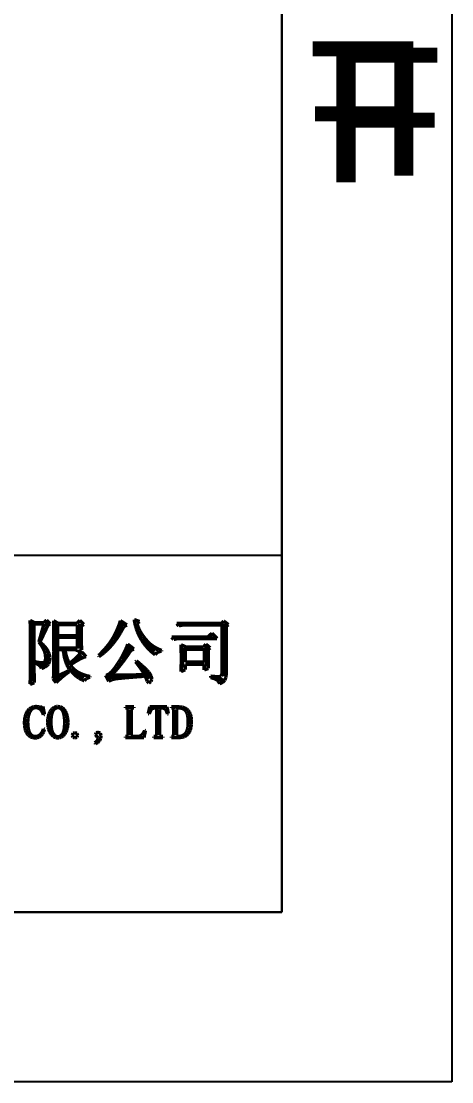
# Model space of a CAD drawing. Extents: x -61 to 349, y -42 to 245.
# Drawn here: x 336.21 to 348.89, y -42.19 to -10.95 of the extents above; entities that cross this region are included whole.
import ezdxf

# ---------------------------------------------------------------- set-up
doc = ezdxf.new("R2010")
doc.units = 0
doc.layers.add('BOARD_GEOMETRY_DIMENSION', color=2, linetype='CONTINUOUS')
doc.layers.add('BOARD_GEOMETRY_SILKSCREEN_B', color=1, linetype='CONTINUOUS')

msp = doc.modelspace()

# ---------------------------------------------------------------- linework, layer by layer
at = {"layer": 'BOARD_GEOMETRY_DIMENSION'}
msp.add_lwpolyline([(-61.1124, -42.1894), (-61.1124, 244.810534), (348.887542, 244.810534), (348.887542, -42.1894)], close=True, dxfattribs=at)
for points in [[(343.887552, -37.189156), (343.887552, 226.160838)], [(343.887552, -26.68905), (287.57753, -26.68905), (287.57753, -37.189156)], [(-56.11241, -37.189156), (343.887552, -37.189156)]]:
    msp.add_lwpolyline(points, dxfattribs=at)
for points, const_width in [([(336.472022, -28.598876), (336.596736, -28.665424)], 0.1016), ([(336.473038, -28.637992), (336.472022, -28.598876)], 0.1016), ([(336.475324, -28.692094), (336.473038, -28.637992)], 0.1016), ([(336.47634, -28.758896), (336.475324, -28.692094)], 0.1016), ([(336.477102, -28.841192), (336.47634, -28.758896)], 0.1016), ([(336.529426, -28.685998), (336.543142, -30.39618)], 0.127), ([(336.879946, -28.70708), (336.588608, -28.70708)], 0.1016), ([(336.588608, -28.70708), (336.588608, -30.04566)], 0.1016), ([(336.596736, -28.665424), (336.879946, -28.665424)], 0.1016), ([(336.73034, -29.23286), (336.879946, -28.70708)], 0.1016), ([(336.996532, -28.740354), (336.763614, -29.23286)], 0.1016), ([(336.879946, -28.665424), (336.95513, -28.590494)], 0.1016), ([(336.9691, -28.662884), (336.929222, -28.789376)], 0.127), ([(336.95513, -28.590494), (337.063334, -28.698698)], 0.1016), ([(337.063334, -28.698698), (336.996532, -28.740354)], 0.1016), ([(337.16341, -28.607004), (337.288124, -28.68168)], 0.1016), ([(337.164426, -28.626816), (337.16341, -28.607004)], 0.1016), ([(337.165442, -28.656788), (337.164426, -28.626816)], 0.1016), ([(337.166204, -28.696666), (337.165442, -28.656788)], 0.1016), ([(337.166204, -28.746196), (337.166204, -28.696666)], 0.1016), ([(337.16722, -28.806902), (337.166204, -28.746196)], 0.1016), ([(337.241642, -28.702254), (337.230212, -30.302454), (337.345528, -30.26156)], 0.127), ([(337.279742, -28.72359), (337.279742, -29.049472)], 0.1016), ([(337.862926, -28.72359), (337.279742, -28.72359)], 0.1016), ([(337.288124, -28.68168), (337.854544, -28.68168)], 0.1016), ([(337.854544, -28.68168), (337.937602, -28.598876)], 0.1016), ([(337.862926, -29.049472), (337.862926, -28.72359)], 0.1016), ([(337.942936, -28.691078), (337.905852, -29.429964)], 0.127), ([(337.937602, -28.598876), (338.054442, -28.715462)], 0.1016), ([(338.054442, -28.715462), (337.979512, -28.766262)], 0.1016), ([(337.979512, -28.766262), (337.979512, -28.935172)], 0.1016), ([(339.193632, -28.688284), (338.980018, -29.128466)], 0.127), ([(339.04301, -28.852876), (339.07984, -28.763214)], 0.1016), ([(339.07984, -28.763214), (339.10905, -28.681172)], 0.1016), ([(339.10905, -28.681172), (339.128608, -28.607004)], 0.1016), ([(339.128608, -28.607004), (339.320124, -28.731972)], 0.1016), ([(339.22843, -28.783026), (339.181948, -28.87218)], 0.1016), ([(339.320124, -28.731972), (339.22843, -28.783026)], 0.1016), ([(339.554312, -28.672282), (339.536532, -28.57373)], 0.1016), ([(339.536532, -28.57373), (339.695028, -28.631896)], 0.1016), ([(339.577426, -28.768294), (339.554312, -28.672282)], 0.1016), ([(339.606636, -28.861004), (339.577426, -28.768294)], 0.1016), ([(339.695028, -28.631896), (339.619844, -28.68168)], 0.1016), ([(339.619844, -28.68168), (339.631528, -28.728924)], 0.1016), ([(339.631528, -28.728924), (339.660738, -28.812998)], 0.1016), ([(340.853522, -28.75788), (340.78672, -28.690316)], 0.1016), ([(340.78672, -28.690316), (342.110822, -28.690316)], 0.1016), ([(340.943946, -28.737306), (340.853522, -28.75788)], 0.1016), ([(340.853522, -28.75788), (340.855046, -28.75788)], 0.1016), ([(341.020146, -28.731972), (340.943946, -28.737306)], 0.1016), ([(342.12784, -28.731972), (341.020146, -28.731972)], 0.1016), ([(342.110822, -28.690316), (342.169242, -28.615386)], 0.1016), ([(342.12784, -30.165294), (342.12784, -28.731972)], 0.1016), ([(342.169242, -28.615386), (342.31072, -28.72359)], 0.1016), ([(342.169242, -28.615386), (342.16975, -28.615386)], 0.1016), ([(342.194134, -28.704794), (342.190324, -30.249368)], 0.127), ([(342.31072, -28.72359), (342.244426, -28.77439)], 0.1016), ([(342.244426, -28.77439), (342.244426, -30.206696)], 0.1016), ([(336.478118, -28.93568), (336.477102, -28.841192)], 0.1016), ([(336.479134, -29.046424), (336.478118, -28.93568)], 0.1016), ([(336.479134, -29.16936), (336.479134, -29.046424)], 0.1016), ([(337.168236, -28.876498), (337.16722, -28.806902)], 0.1016), ([(337.168236, -28.957778), (337.168236, -28.876498)], 0.1016), ([(337.169506, -29.048456), (337.168236, -28.957778)], 0.1016), ([(337.169506, -29.149294), (337.169506, -29.048456)], 0.1016), ([(337.279742, -29.049472), (337.862926, -29.049472)], 0.1016), ([(337.862926, -29.091128), (337.279742, -29.091128)], 0.1016), ([(337.279742, -29.091128), (337.279742, -29.415994)], 0.1016), ([(337.862926, -29.415994), (337.862926, -29.091128)], 0.1016), ([(337.979512, -28.935172), (337.980528, -29.053282)], 0.1016), ([(337.980528, -29.053282), (337.981544, -29.161994)], 0.1016), ([(338.903818, -29.131768), (338.94522, -29.057854)], 0.1016), ([(338.94522, -29.057854), (338.946236, -29.055822)], 0.1016), ([(338.946236, -29.055822), (338.999322, -28.950666)], 0.1016), ([(338.999322, -28.950666), (339.04301, -28.852876)], 0.1016), ([(339.076538, -29.052774), (339.02142, -29.135578)], 0.1016), ([(339.13064, -28.964128), (339.076538, -29.052774)], 0.1016), ([(339.181948, -28.87218), (339.13064, -28.964128)], 0.1016), ([(339.63991, -28.950666), (339.606636, -28.861004)], 0.1016), ([(339.67801, -29.037788), (339.63991, -28.950666)], 0.1016), ([(339.660738, -28.812998), (339.697822, -28.89758)], 0.1016), ([(339.721952, -29.121354), (339.67801, -29.037788)], 0.1016), ([(339.697822, -28.89758), (339.745828, -28.980892)], 0.1016), ([(339.745828, -28.980892), (339.803232, -29.06522)], 0.1016), ([(339.803232, -29.06522), (339.869526, -29.149294)], 0.1016), ([(340.703408, -29.157676), (340.637114, -29.091128)], 0.1016), ([(340.637114, -29.091128), (341.703152, -29.091128)], 0.1016), ([(341.703152, -29.091128), (341.827612, -28.974288)], 0.1016), ([(341.773002, -29.054806), (341.851234, -29.061918)], 0.127), ([(341.977726, -29.132784), (341.827612, -28.974288)], 0.1016), ([(336.48015, -29.306774), (336.479134, -29.16936)], 0.1016), ([(336.48015, -29.778198), (336.48015, -29.306774)], 0.1016), ([(336.79892, -29.325316), (336.73034, -29.23286)], 0.1016), ([(336.763614, -29.23286), (336.778346, -29.246322)], 0.1016), ([(336.778346, -29.246322), (336.85734, -29.320998)], 0.1016), ([(336.853022, -29.413962), (336.79892, -29.325316)], 0.1016), ([(336.892646, -29.496004), (336.853022, -29.413962)], 0.1016), ([(336.85734, -29.320998), (336.921602, -29.391864)], 0.1016), ([(336.921602, -29.391864), (336.97164, -29.457396)], 0.1016), ([(337.170522, -29.2608), (337.169506, -29.149294)], 0.1016), ([(337.170522, -29.513784), (337.170522, -29.2608)], 0.1016), ([(337.279742, -29.415994), (337.862926, -29.415994)], 0.1016), ([(337.981544, -29.161994), (337.982306, -29.256482)], 0.1016), ([(337.982306, -29.256482), (337.983322, -29.341064)], 0.1016), ([(337.983322, -29.341064), (337.985608, -29.413962)], 0.1016), ([(337.985608, -29.413962), (337.98764, -29.47416)], 0.1016), ([(338.680806, -29.432504), (338.744306, -29.356558)], 0.1016), ([(338.744306, -29.356558), (338.802726, -29.281628)], 0.1016), ([(338.84235, -29.361384), (338.77885, -29.429456)], 0.1016), ([(338.802726, -29.281628), (338.855812, -29.206698)], 0.1016), ([(338.903818, -29.291026), (338.84235, -29.361384)], 0.1016), ([(338.855812, -29.206698), (338.903818, -29.131768)], 0.1016), ([(338.963, -29.21508), (338.903818, -29.291026)], 0.1016), ([(339.02142, -29.135578), (338.963, -29.21508)], 0.1016), ([(339.395816, -29.403294), (339.210142, -29.74467)], 0.127), ([(339.284818, -29.45638), (339.319108, -29.375354)], 0.1016), ([(339.319108, -29.375354), (339.345016, -29.299408)], 0.1016), ([(339.345016, -29.299408), (339.52815, -29.440886)], 0.1016), ([(339.753448, -29.174186), (339.721952, -29.121354)], 0.1016), ([(339.809328, -29.258768), (339.753448, -29.174186)], 0.1016), ([(339.772244, -29.144976), (340.143846, -29.50718)], 0.127), ([(339.86851, -29.336492), (339.809328, -29.258768)], 0.1016), ([(339.93201, -29.41066), (339.86851, -29.336492)], 0.1016), ([(339.869526, -29.149294), (339.878924, -29.159962)], 0.1016), ([(339.878924, -29.159962), (339.94471, -29.233876)], 0.1016), ([(339.998812, -29.479494), (339.93201, -29.41066)], 0.1016), ([(339.94471, -29.233876), (340.015322, -29.299408)], 0.1016), ([(340.015322, -29.299408), (340.090252, -29.357574)], 0.1016), ([(340.090252, -29.357574), (340.170516, -29.406596)], 0.1016), ([(340.170516, -29.406596), (340.254844, -29.447998)], 0.1016), ([(340.79434, -29.136594), (340.703408, -29.157676)], 0.1016), ([(340.870032, -29.132784), (340.79434, -29.136594)], 0.1016), ([(341.977726, -29.132784), (340.870032, -29.132784)], 0.1016), ([(340.918038, -29.388562), (340.915244, -29.314394)], 0.1016), ([(340.915244, -29.314394), (341.056214, -29.381196)], 0.1016), ([(340.919816, -29.47797), (340.918038, -29.388562)], 0.1016), ([(340.981538, -29.41066), (340.93912, -29.989272)], 0.127), ([(341.056214, -29.381196), (341.581232, -29.381196)], 0.1016), ([(341.581232, -29.381196), (341.647526, -29.297884)], 0.1016), ([(341.647526, -29.297884), (341.772748, -29.406088)], 0.1016), ([(341.662512, -29.363416), (341.67445, -29.955998)], 0.127), ([(341.772748, -29.406088), (341.714328, -29.45638)], 0.1016), ([(336.961226, -29.567124), (336.990944, -29.769562), (336.894424, -29.914088), (336.77352, -29.897578)], 0.127), ([(336.916522, -29.573982), (336.892646, -29.496004)], 0.1016), ([(336.915506, -29.796994), (336.931, -29.71673)], 0.1016), ([(336.921602, -29.599128), (336.916522, -29.573982)], 0.1016), ([(336.931, -29.71673), (336.921602, -29.599128)], 0.1016), ([(336.97164, -29.457396), (336.996532, -29.501084)], 0.1016), ([(336.996532, -29.501084), (337.033108, -29.590492)], 0.1016), ([(337.033108, -29.590492), (337.054952, -29.682186)], 0.1016), ([(337.056222, -29.70022), (337.046824, -29.79801)], 0.1016), ([(337.054952, -29.682186), (337.056222, -29.70022)], 0.1016), ([(337.171538, -29.655262), (337.170522, -29.513784)], 0.1016), ([(337.171538, -30.190186), (337.171538, -29.655262)], 0.1016), ([(337.44662, -29.457396), (337.279742, -29.457396)], 0.1016), ([(337.279742, -29.457396), (337.279742, -30.240478)], 0.1016), ([(337.46313, -29.576268), (337.44662, -29.457396)], 0.1016), ([(337.483704, -29.685488), (337.46313, -29.576268)], 0.1016), ([(337.51012, -29.785564), (337.483704, -29.685488)], 0.1016), ([(337.862926, -29.457396), (337.49615, -29.457396)], 0.1016), ([(337.49615, -29.457396), (337.507834, -29.515816)], 0.1016), ([(337.507834, -29.515816), (337.532726, -29.627322)], 0.1016), ([(337.532726, -29.627322), (337.561936, -29.722064)], 0.1016), ([(337.561936, -29.722064), (337.594448, -29.802074)], 0.1016), ([(337.791806, -29.73451), (337.86191, -29.667962)], 0.1016), ([(337.86191, -29.667962), (337.927442, -29.597096)], 0.1016), ([(337.862926, -29.53258), (337.862926, -29.457396)], 0.1016), ([(337.98764, -29.47416), (337.862926, -29.53258)], 0.1016), ([(337.967828, -29.719778), (337.87842, -29.766768)], 0.1016), ([(337.998816, -29.63037), (337.920838, -29.697172)], 0.127), ([(337.927442, -29.597096), (337.98764, -29.524198)], 0.1016), ([(338.040726, -29.686504), (337.967828, -29.719778)], 0.1016), ([(337.986116, -29.525976), (337.989418, -29.525976)], 0.1016), ([(337.98764, -29.524198), (338.120736, -29.665676)], 0.1016), ([(338.099146, -29.668978), (338.040726, -29.686504)], 0.1016), ([(338.120736, -29.665676), (338.099146, -29.668978)], 0.1016), ([(338.487512, -29.632402), (338.53755, -29.584396)], 0.1016), ([(338.504022, -29.657294), (338.487512, -29.632402)], 0.1016), ([(338.49691, -29.64688), (338.519008, -29.64688)], 0.1016), ([(338.57565, -29.606494), (338.504022, -29.657294)], 0.1016), ([(338.53755, -29.584396), (338.61121, -29.508196)], 0.1016), ([(338.6455, -29.551376), (338.57565, -29.606494)], 0.1016), ([(338.61121, -29.508196), (338.680806, -29.432504)], 0.1016), ([(338.713318, -29.492956), (338.6455, -29.551376)], 0.1016), ([(338.77885, -29.429456), (338.713318, -29.492956)], 0.1016), ([(339.140038, -29.736288), (339.19541, -29.637482)], 0.1016), ([(339.19541, -29.637482), (339.242908, -29.54401)], 0.1016), ([(339.279738, -29.714698), (339.219032, -29.796994)], 0.1016), ([(339.242908, -29.54401), (339.284818, -29.45638)], 0.1016), ([(339.339936, -29.629354), (339.279738, -29.714698)], 0.1016), ([(339.400134, -29.538676), (339.339936, -29.629354)], 0.1016), ([(339.43671, -29.482288), (339.400134, -29.538676)], 0.1016), ([(339.52815, -29.440886), (339.43671, -29.482288)], 0.1016), ([(340.069424, -29.541978), (339.998812, -29.479494)], 0.1016), ([(340.142322, -29.59989), (340.069424, -29.541978)], 0.1016), ([(340.153752, -29.60751), (340.142322, -29.59989)], 0.1016), ([(340.213442, -29.542994), (340.153752, -29.60751)], 0.1016), ([(340.184232, -29.497782), (340.219538, -29.483558)], 0.127), ([(340.298532, -29.510482), (340.213442, -29.542994)], 0.1016), ([(340.254844, -29.447998), (340.345522, -29.482288)], 0.1016), ([(340.345522, -29.50718), (340.298532, -29.510482)], 0.1016), ([(340.345522, -29.482288), (340.345522, -29.50718)], 0.1016), ([(340.921848, -29.581094), (340.919816, -29.47797)], 0.1016), ([(340.923118, -29.69768), (340.921848, -29.581094)], 0.1016), ([(340.921848, -29.848556), (340.923118, -29.722826)], 0.1016), ([(340.923118, -29.722826), (340.923118, -29.69768)], 0.1016), ([(341.041228, -29.827982), (341.041228, -29.450284)], 0.1016), ([(341.041228, -29.450284), (341.599012, -29.450284)], 0.1016), ([(341.599012, -29.450284), (341.600028, -29.4513)], 0.1016), ([(341.600028, -29.4513), (341.600028, -29.828998)], 0.1016), ([(341.714328, -29.45638), (341.714328, -29.8196)], 0.1016), ([(336.478118, -30.118558), (336.479134, -30.01518)], 0.1016), ([(336.479134, -29.901896), (336.48015, -29.778198)], 0.1016), ([(336.479134, -30.01518), (336.479134, -29.901896)], 0.1016), ([(336.622136, -29.849064), (336.622136, -29.815282)], 0.1016), ([(336.622136, -29.815282), (336.65541, -29.82468)], 0.1016), ([(336.715608, -29.898594), (336.622136, -29.849064)], 0.1016), ([(336.65541, -29.82468), (336.776822, -29.846778)], 0.1016), ([(336.779108, -29.961078), (336.715608, -29.898594)], 0.1016), ([(336.776822, -29.846778), (336.860134, -29.844492)], 0.1016), ([(336.805016, -30.01518), (336.779108, -29.961078)], 0.1016), ([(336.906108, -29.972762), (336.805016, -30.01518)], 0.1016), ([(336.860134, -29.844492), (336.905346, -29.815282)], 0.1016), ([(336.905346, -29.815282), (336.915506, -29.796994)], 0.1016), ([(336.980022, -29.920692), (336.906108, -29.972762)], 0.1016), ([(337.01355, -29.882084), (336.980022, -29.920692)], 0.1016), ([(337.046824, -29.79801), (337.01355, -29.882084)], 0.1016), ([(337.542124, -29.874972), (337.51012, -29.785564)], 0.1016), ([(337.578446, -29.954982), (337.542124, -29.874972)], 0.1016), ([(337.586828, -29.853128), (337.608926, -29.923486)], 0.127), ([(337.621118, -30.025594), (337.578446, -29.954982)], 0.1016), ([(337.594448, -29.802074), (337.6295, -29.865574)], 0.1016), ([(337.668108, -30.0863), (337.621118, -30.025594)], 0.1016), ([(337.6295, -29.865574), (337.639914, -29.858462)], 0.1016), ([(337.639914, -29.858462), (337.718146, -29.79801)], 0.1016), ([(337.774534, -29.830268), (337.654646, -29.90723)], 0.1016), ([(337.654646, -29.90723), (337.70951, -29.98089)], 0.1016), ([(337.705446, -30.038802), (338.058252, -30.287468)], 0.127), ([(337.70951, -29.98089), (337.777328, -30.050994)], 0.1016), ([(337.718146, -29.79801), (337.791806, -29.73451)], 0.1016), ([(337.87842, -29.766768), (337.774534, -29.830268)], 0.1016), ([(338.906612, -30.075886), (338.95665, -30.012386)], 0.1016), ([(338.95665, -30.012386), (339.010752, -29.936186)], 0.1016), ([(339.040216, -30.0228), (338.981034, -30.090364)], 0.1016), ([(339.010752, -29.936186), (339.071204, -29.845762)], 0.1016), ([(339.099652, -29.950918), (339.040216, -30.0228)], 0.1016), ([(339.071204, -29.845762), (339.136736, -29.74086)], 0.1016), ([(339.158834, -29.875988), (339.099652, -29.950918)], 0.1016), ([(339.136736, -29.74086), (339.140038, -29.736288)], 0.1016), ([(339.219032, -29.796994), (339.158834, -29.875988)], 0.1016), ([(339.578442, -29.815282), (339.603334, -29.79039)], 0.1016), ([(339.648038, -29.904182), (339.578442, -29.815282)], 0.1016), ([(339.603334, -29.79039), (339.67801, -29.852112)], 0.1016), ([(339.709252, -29.987494), (339.648038, -29.904182)], 0.1016), ([(339.67801, -29.852112), (339.769704, -29.93136)], 0.1016), ([(339.764624, -30.066488), (339.709252, -29.987494)], 0.1016), ([(339.769704, -29.93136), (339.847936, -30.001972)], 0.1016), ([(339.814916, -30.026864), (339.97011, -30.325568)], 0.127), ([(339.847936, -30.001972), (339.913722, -30.066488)], 0.1016), ([(340.914736, -30.106366), (340.91753, -30.042866)], 0.1016), ([(340.91753, -30.042866), (340.920832, -29.95549)], 0.1016), ([(340.920832, -29.95549), (340.921848, -29.849318)], 0.1016), ([(340.921848, -29.849318), (340.921848, -29.848556)], 0.1016), ([(341.597234, -29.889958), (341.03945, -29.889958)], 0.1016), ([(341.03945, -29.889958), (341.03945, -30.047692)], 0.1016), ([(341.042244, -29.828998), (341.041228, -29.827982)], 0.1016), ([(341.600028, -29.828998), (341.042244, -29.828998)], 0.1016), ([(341.587328, -29.889196), (341.597234, -29.889958)], 0.1016), ([(341.597742, -29.889196), (341.587328, -29.889196)], 0.1016), ([(341.597742, -30.05582), (341.597742, -29.889196)], 0.1016), ([(341.72271, -30.014164), (341.597742, -30.05582)], 0.1016), ([(341.714328, -29.8196), (341.715852, -29.889196)], 0.1016), ([(341.715852, -29.889196), (341.716106, -29.915358)], 0.1016), ([(341.716106, -29.915358), (341.72271, -30.014164)], 0.1016), ([(336.475324, -30.365192), (336.47634, -30.293564)], 0.1016), ([(336.47634, -30.293564), (336.477102, -30.211268)], 0.1016), ([(336.477102, -30.211268), (336.478118, -30.118558)], 0.1016), ([(336.588608, -30.04566), (336.589624, -30.147768)], 0.1016), ([(336.589624, -30.147768), (336.59064, -30.246574)], 0.1016), ([(336.59064, -30.246574), (336.593942, -30.341316)], 0.1016), ([(336.593942, -30.341316), (336.596736, -30.43301)], 0.1016), ([(337.146646, -30.315408), (337.156806, -30.286198)], 0.1016), ([(337.23834, -30.43301), (337.146646, -30.315408)], 0.1016), ([(337.156806, -30.286198), (337.171538, -30.190186)], 0.1016), ([(337.279742, -30.240478), (337.604608, -30.081982)], 0.1016), ([(337.37042, -30.304994), (337.30184, -30.368494)], 0.1016), ([(337.443318, -30.24251), (337.37042, -30.304994)], 0.1016), ([(337.522312, -30.180026), (337.443318, -30.24251)], 0.1016), ([(337.605624, -30.118558), (337.522312, -30.180026)], 0.1016), ([(337.604608, -30.081982), (337.621118, -30.107128)], 0.1016), ([(337.621118, -30.107128), (337.605624, -30.118558)], 0.1016), ([(337.68792, -30.107128), (337.668108, -30.0863)], 0.1016), ([(337.76412, -30.183074), (337.68792, -30.107128)], 0.1016), ([(337.839812, -30.24886), (337.76412, -30.183074)], 0.1016), ([(337.777328, -30.050994), (337.850226, -30.107128)], 0.1016), ([(337.918044, -30.301692), (337.839812, -30.24886)], 0.1016), ([(337.850226, -30.107128), (337.92922, -30.148784)], 0.1016), ([(337.998054, -30.34538), (337.918044, -30.301692)], 0.1016), ([(337.92922, -30.148784), (337.961732, -30.164278)], 0.1016), ([(337.961732, -30.164278), (338.05241, -30.20187)], 0.1016), ([(338.070952, -30.373574), (337.998054, -30.34538)], 0.1016), ([(338.05241, -30.20187), (338.14385, -30.230064)], 0.1016), ([(338.126324, -30.307788), (338.070952, -30.373574)], 0.1016), ([(338.214716, -30.2768), (338.126324, -30.307788)], 0.1016), ([(338.14385, -30.230064), (338.237322, -30.24886)], 0.1016), ([(338.237322, -30.273498), (338.214716, -30.2768)], 0.1016), ([(338.237322, -30.24886), (338.237322, -30.273498)], 0.1016), ([(338.695538, -30.215078), (338.718652, -30.2133)], 0.1016), ([(338.787232, -30.390084), (338.695538, -30.215078)], 0.1016), ([(338.718652, -30.2133), (338.795614, -30.180788)], 0.1016), ([(338.772754, -30.259782), (338.96554, -30.266386)], 0.127), ([(338.864448, -30.350714), (338.787232, -30.390084)], 0.1016), ([(338.795614, -30.180788), (338.878926, -30.107128)], 0.1016), ([(338.921344, -30.15488), (338.861908, -30.215078)], 0.1016), ([(338.861908, -30.215078), (339.844634, -30.198822)], 0.1016), ([(338.953602, -30.323282), (338.864448, -30.350714)], 0.1016), ([(338.878926, -30.107128), (338.906612, -30.075886)], 0.1016), ([(338.981034, -30.090364), (338.921344, -30.15488)], 0.1016), ([(338.984844, -30.318456), (338.953602, -30.323282)], 0.1016), ([(339.031834, -30.31236), (338.984844, -30.318456)], 0.1016), ([(339.094318, -30.304994), (339.031834, -30.31236)], 0.1016), ([(339.17255, -30.296612), (339.094318, -30.304994)], 0.1016), ([(339.266022, -30.28823), (339.17255, -30.296612)], 0.1016), ([(339.375242, -30.278578), (339.266022, -30.28823)], 0.1016), ([(339.50021, -30.268418), (339.375242, -30.278578)], 0.1016), ([(339.640926, -30.256988), (339.50021, -30.268418)], 0.1016), ([(339.798152, -30.245558), (339.640926, -30.256988)], 0.1016), ([(339.811614, -30.141418), (339.764624, -30.066488)], 0.1016), ([(339.861652, -30.240478), (339.798152, -30.245558)], 0.1016), ([(339.844634, -30.198822), (339.811614, -30.141418)], 0.1016), ([(339.894926, -30.323282), (339.861652, -30.240478)], 0.1016), ([(339.919818, -30.390084), (339.894926, -30.323282)], 0.1016), ([(339.913722, -30.066488), (339.964522, -30.123384)], 0.1016), ([(339.964522, -30.123384), (340.00313, -30.173676)], 0.1016), ([(340.00313, -30.173676), (340.039452, -30.241494)], 0.1016), ([(340.056216, -30.327854), (340.028022, -30.39872)], 0.1016), ([(340.039452, -30.241494), (340.056216, -30.327854)], 0.1016), ([(341.03945, -30.047692), (340.914736, -30.106366)], 0.1016), ([(341.78621, -30.28188), (341.78621, -30.240478)], 0.1016), ([(341.78621, -30.240478), (341.843614, -30.246574)], 0.1016), ([(341.898732, -30.31109), (341.78621, -30.28188)], 0.1016), ([(341.843614, -30.246574), (341.944452, -30.254956)], 0.1016), ([(341.981028, -30.354778), (341.898732, -30.31109)], 0.1016), ([(341.944452, -30.254956), (342.02751, -30.256988)], 0.1016), ([(342.032844, -30.412182), (341.981028, -30.354778)], 0.1016), ([(341.999316, -30.312868), (342.100916, -30.369002), (342.1507, -30.303978)], 0.127), ([(342.02751, -30.256988), (342.090248, -30.241494)], 0.1016), ([(342.090248, -30.241494), (342.12784, -30.165294)], 0.1016), ([(342.236044, -30.282896), (342.200738, -30.361128)], 0.1016), ([(342.244426, -30.206696), (342.236044, -30.282896)], 0.1016), ([(336.472022, -30.477714), (336.474054, -30.42666)], 0.1016), ([(336.596736, -30.43301), (336.472022, -30.482794)], 0.1016), ([(336.472022, -30.482794), (336.472022, -30.477714)], 0.1016), ([(336.474054, -30.42666), (336.475324, -30.365192)], 0.1016), ([(337.30184, -30.368494), (337.23834, -30.43301)], 0.1016), ([(339.966554, -30.443424), (339.919818, -30.390084)], 0.1016), ([(340.028022, -30.39872), (339.966554, -30.443424)], 0.1016), ([(342.05291, -30.466284), (342.032844, -30.412182)], 0.1016), ([(342.140032, -30.422596), (342.05291, -30.466284)], 0.1016), ([(342.200738, -30.361128), (342.140032, -30.422596)], 0.1016), ([(336.374232, -31.302706), (336.396838, -31.265876)], 0.1016), ([(336.396838, -31.265876), (336.448146, -31.20771)], 0.1016), ([(336.465926, -31.286704), (336.438748, -31.35122)], 0.1016), ([(336.448146, -31.20771), (336.507328, -31.167324)], 0.1016), ([(336.466942, -31.284926), (336.465926, -31.286704)], 0.1016), ([(336.511646, -31.218124), (336.466942, -31.284926)], 0.1016), ([(336.507328, -31.167324), (336.575146, -31.142178)], 0.1016), ([(336.567526, -31.1785), (336.511646, -31.218124)], 0.1016), ([(336.635344, -31.164784), (336.567526, -31.1785)], 0.1016), ([(336.575146, -31.142178), (336.649822, -31.133796)], 0.1016), ([(336.64271, -31.164784), (336.635344, -31.164784)], 0.1016), ([(336.718656, -31.179516), (336.64271, -31.164784)], 0.1016), ([(336.649822, -31.133796), (336.650838, -31.133796)], 0.1016), ([(336.650838, -31.133796), (336.726022, -31.14421)], 0.1016), ([(336.779108, -31.218124), (336.718656, -31.179516)], 0.1016), ([(336.726022, -31.14421), (336.789522, -31.159704)], 0.1016), ([(336.794602, -31.23692), (336.779108, -31.218124)], 0.1016), ([(336.789522, -31.159704), (336.82051, -31.154624)], 0.1016), ([(336.83321, -31.299404), (336.794602, -31.23692)], 0.1016), ([(336.82051, -31.154624), (336.847942, -31.133796)], 0.1016), ([(336.847942, -31.133796), (336.89544, -31.367222)], 0.1016), ([(337.054952, -31.294324), (337.075526, -31.260796)], 0.1016), ([(337.075526, -31.260796), (337.125564, -31.198312)], 0.1016), ([(337.139026, -31.27121), (337.117436, -31.327598)], 0.1016), ([(337.125564, -31.198312), (337.184238, -31.15691)], 0.1016), ([(337.168236, -31.227522), (337.139026, -31.27121)], 0.1016), ([(337.223354, -31.180278), (337.168236, -31.227522)], 0.1016), ([(337.184238, -31.15691), (337.250532, -31.135828)], 0.1016), ([(337.288124, -31.164784), (337.223354, -31.180278)], 0.1016), ([(337.250532, -31.135828), (337.288124, -31.133796)], 0.1016), ([(337.288124, -31.133796), (337.359752, -31.143194)], 0.1016), ([(337.348322, -31.175706), (337.288124, -31.164784)], 0.1016), ([(337.40344, -31.214822), (337.348322, -31.175706)], 0.1016), ([(337.359752, -31.143194), (337.422236, -31.17342)], 0.1016), ([(337.441032, -31.281624), (337.40344, -31.214822)], 0.1016), ([(337.422236, -31.17342), (337.476338, -31.22422)], 0.1016), ([(337.443064, -31.285688), (337.441032, -31.281624)], 0.1016), ([(337.46313, -31.348426), (337.443064, -31.285688)], 0.1016), ([(337.476338, -31.22422), (337.505548, -31.265876)], 0.1016), ([(337.505548, -31.265876), (337.537044, -31.330392)], 0.1016), ([(339.276436, -31.175706), (339.276436, -31.14421)], 0.1016), ([(339.276436, -31.14421), (339.530436, -31.14421)], 0.1016), ([(339.307424, -31.175706), (339.276436, -31.175706)], 0.1016), ([(339.35035, -31.18612), (339.307424, -31.175706)], 0.1016), ([(339.36051, -31.218124), (339.35035, -31.18612)], 0.1016), ([(339.36051, -31.976822), (339.36051, -31.218124)], 0.1016), ([(339.461602, -31.18612), (339.445854, -31.218124)], 0.1016), ([(339.445854, -31.218124), (339.445854, -31.976822)], 0.1016), ([(339.49386, -31.175706), (339.461602, -31.18612)], 0.1016), ([(339.530436, -31.175706), (339.49386, -31.175706)], 0.1016), ([(339.530436, -31.14421), (339.530436, -31.175706)], 0.1016), ([(339.950044, -31.345124), (339.996526, -31.14421)], 0.1016), ([(340.023704, -31.246318), (339.988652, -31.330392)], 0.1016), ([(339.996526, -31.14421), (340.500462, -31.14421)], 0.1016), ([(340.055962, -31.202376), (340.023704, -31.246318)], 0.1016), ([(340.074758, -31.188914), (340.055962, -31.202376)], 0.1016), ([(340.156038, -31.175706), (340.074758, -31.188914)], 0.1016), ([(340.19871, -31.180278), (340.156038, -31.175706)], 0.1016), ([(340.204044, -31.228284), (340.19871, -31.180278)], 0.1016), ([(340.204044, -31.976822), (340.204044, -31.228284)], 0.1016), ([(340.294214, -31.180278), (340.289134, -31.233618)], 0.1016), ([(340.289134, -31.233618), (340.289134, -31.976822)], 0.1016), ([(340.352634, -31.175706), (340.294214, -31.180278)], 0.1016), ([(340.394544, -31.1785), (340.352634, -31.175706)], 0.1016), ([(340.453726, -31.20771), (340.394544, -31.1785)], 0.1016), ([(340.453726, -31.208726), (340.453726, -31.20771)], 0.1016), ([(340.48065, -31.257494), (340.453726, -31.208726)], 0.1016), ([(340.517226, -31.350204), (340.48065, -31.257494)], 0.1016), ([(340.500462, -31.14421), (340.543134, -31.345124)], 0.1016), ([(340.628732, -31.175706), (340.628732, -31.14421)], 0.1016), ([(340.628732, -31.14421), (340.867238, -31.14421)], 0.1016), ([(340.65972, -31.175706), (340.628732, -31.175706)], 0.1016), ([(340.692232, -31.18612), (340.65972, -31.175706)], 0.1016), ([(340.702646, -31.218124), (340.692232, -31.18612)], 0.1016), ([(340.702646, -31.976822), (340.702646, -31.218124)], 0.1016), ([(340.808564, -31.18612), (340.787736, -31.218124)], 0.1016), ([(340.787736, -31.218124), (340.787736, -31.976822)], 0.1016), ([(340.86165, -31.175706), (340.808564, -31.18612)], 0.1016), ([(340.941152, -31.18612), (340.86165, -31.175706)], 0.1016), ([(340.867238, -31.14421), (340.946232, -31.151322)], 0.1016), ([(341.005414, -31.215584), (340.941152, -31.18612)], 0.1016), ([(340.946232, -31.151322), (341.016844, -31.172404)], 0.1016), ([(341.057738, -31.265876), (341.005414, -31.215584)], 0.1016), ([(341.016844, -31.172404), (341.079328, -31.208726)], 0.1016), ([(341.06993, -31.284926), (341.057738, -31.265876)], 0.1016), ([(341.094822, -31.340806), (341.06993, -31.284926)], 0.1016), ([(341.079328, -31.208726), (341.127334, -31.250382)], 0.1016), ([(341.127334, -31.250382), (341.163402, -31.301182)], 0.1016), ([(336.306414, -31.600394), (336.310732, -31.515812)], 0.1016), ([(336.309462, -31.680404), (336.306414, -31.600394)], 0.1016), ([(336.310732, -31.515812), (336.324448, -31.43758)], 0.1016), ([(336.324448, -31.43758), (336.345022, -31.367222)], 0.1016), ([(336.345022, -31.367222), (336.374232, -31.302706)], 0.1016), ([(336.407252, -31.500318), (336.402426, -31.583376)], 0.1016), ([(336.402426, -31.583376), (336.402426, -31.594806)], 0.1016), ([(336.402426, -31.594806), (336.40522, -31.684722)], 0.1016), ([(336.418936, -31.423102), (336.407252, -31.500318)], 0.1016), ([(336.438748, -31.35122), (336.418936, -31.423102)], 0.1016), ([(336.863436, -31.377382), (336.83321, -31.299404)], 0.1016), ([(336.89544, -31.367222), (336.863436, -31.377382)], 0.1016), ([(336.990436, -31.594806), (336.9945, -31.5087)], 0.1016), ([(336.992468, -31.655512), (336.990436, -31.594806)], 0.1016), ([(336.9945, -31.5087), (337.006946, -31.429706)], 0.1016), ([(337.006946, -31.429706), (337.026758, -31.358586)], 0.1016), ([(337.026758, -31.358586), (337.054952, -31.294324)], 0.1016), ([(337.090258, -31.47441), (337.08594, -31.565596)], 0.1016), ([(337.08594, -31.565596), (337.08594, -31.589726)], 0.1016), ([(337.08594, -31.589726), (337.089242, -31.687516)], 0.1016), ([(337.100926, -31.394908), (337.090258, -31.47441)], 0.1016), ([(337.117436, -31.327598), (337.100926, -31.394908)], 0.1016), ([(337.477354, -31.420308), (337.46313, -31.348426)], 0.1016), ([(337.486752, -31.500318), (337.477354, -31.420308)], 0.1016), ([(337.489038, -31.589726), (337.486752, -31.500318)], 0.1016), ([(337.489038, -31.643828), (337.489038, -31.589726)], 0.1016), ([(337.537044, -31.330392), (337.560666, -31.399226)], 0.1016), ([(337.560666, -31.399226), (337.576414, -31.47441)], 0.1016), ([(337.576414, -31.47441), (337.583526, -31.55442)], 0.1016), ([(337.58505, -31.594806), (337.580732, -31.683706)], 0.1016), ([(337.583526, -31.55442), (337.58505, -31.594806)], 0.1016), ([(339.981032, -31.350204), (339.950044, -31.345124)], 0.1016), ([(339.988652, -31.330392), (339.981032, -31.350204)], 0.1016), ([(340.543134, -31.345124), (340.517226, -31.350204)], 0.1016), ([(340.517226, -31.349696), (340.519766, -31.349696)], 0.1016), ([(341.112602, -31.409894), (341.094822, -31.340806)], 0.1016), ([(341.123016, -31.493206), (341.112602, -31.409894)], 0.1016), ([(341.127334, -31.589726), (341.123016, -31.493206)], 0.1016), ([(341.125048, -31.661608), (341.127334, -31.589726)], 0.1016), ([(341.163402, -31.301182), (341.19185, -31.36392)], 0.1016), ([(341.19185, -31.36392), (341.210646, -31.436818)], 0.1016), ([(341.210646, -31.436818), (341.220806, -31.520892)], 0.1016), ([(341.221822, -31.579312), (341.219028, -31.672022)], 0.1016), ([(341.220806, -31.520892), (341.221822, -31.579312)], 0.1016), ([(336.32013, -31.763716), (336.309462, -31.680404)], 0.1016), ([(336.337656, -31.836614), (336.32013, -31.763716)], 0.1016), ([(336.363564, -31.899098), (336.337656, -31.836614)], 0.1016), ([(336.396838, -31.949898), (336.363564, -31.899098)], 0.1016), ([(336.40522, -31.684722), (336.414618, -31.764478)], 0.1016), ([(336.414618, -31.764478), (336.42935, -31.836614)], 0.1016), ([(336.42935, -31.836614), (336.45094, -31.899098)], 0.1016), ([(336.45094, -31.899098), (336.455258, -31.908496)], 0.1016), ([(336.455258, -31.908496), (336.49793, -31.96971)], 0.1016), ([(336.779108, -31.955994), (336.823812, -31.897828)], 0.1016), ([(336.823812, -31.897828), (336.854038, -31.827978)], 0.1016), ([(336.869532, -31.883096), (336.83321, -31.948882)], 0.1016), ([(336.854038, -31.827978), (336.863436, -31.79191)], 0.1016), ([(336.863436, -31.79191), (336.89544, -31.807404)], 0.1016), ([(336.89544, -31.807404), (336.869532, -31.883096)], 0.1016), ([(337.003136, -31.736284), (336.992468, -31.655512)], 0.1016), ([(337.020408, -31.810706), (337.003136, -31.736284)], 0.1016), ([(337.04657, -31.875984), (337.020408, -31.810706)], 0.1016), ([(337.08086, -31.934404), (337.04657, -31.875984)], 0.1016), ([(337.089242, -31.687516), (337.097624, -31.772098)], 0.1016), ([(337.097624, -31.772098), (337.112102, -31.84271)], 0.1016), ([(337.112102, -31.84271), (337.13293, -31.900876)], 0.1016), ([(337.13293, -31.900876), (337.14436, -31.923482)], 0.1016), ([(337.435952, -31.929324), (337.456526, -31.880302)], 0.1016), ([(337.456526, -31.880302), (337.472528, -31.815278)], 0.1016), ([(337.472528, -31.815278), (337.483704, -31.737808)], 0.1016), ([(337.483704, -31.737808), (337.489038, -31.643828)], 0.1016), ([(337.522312, -31.897828), (337.500214, -31.934404)], 0.1016), ([(337.549236, -31.835598), (337.522312, -31.897828)], 0.1016), ([(337.569048, -31.763716), (337.549236, -31.835598)], 0.1016), ([(337.580732, -31.683706), (337.569048, -31.763716)], 0.1016), ([(337.791806, -31.902908), (337.73872, -31.923482)], 0.1016), ([(337.850226, -31.923482), (337.791806, -31.902908)], 0.1016), ([(338.395564, -31.955994), (338.417408, -31.913322)], 0.1016), ([(338.417408, -31.913322), (338.470748, -31.891478)], 0.1016), ([(338.45627, -31.89732), (338.483702, -31.89732)], 0.1016), ([(338.470748, -31.891478), (338.53755, -31.920688)], 0.1016), ([(339.808312, -31.919926), (339.84057, -31.844996)], 0.1016), ([(339.869526, -31.843726), (339.822028, -32.050482)], 0.1016), ([(339.84057, -31.844996), (339.843618, -31.833312)], 0.1016), ([(339.843618, -31.833312), (339.869526, -31.843726)], 0.1016), ([(341.046816, -31.929324), (341.077042, -31.885382)], 0.1016), ([(341.077042, -31.885382), (341.099902, -31.8262)], 0.1016), ([(341.099902, -31.8262), (341.116666, -31.751016)], 0.1016), ([(341.116666, -31.751016), (341.125048, -31.661608)], 0.1016), ([(341.160354, -31.886398), (341.127334, -31.934404)], 0.1016), ([(341.187532, -31.8262), (341.160354, -31.886398)], 0.1016), ([(341.206328, -31.754318), (341.187532, -31.8262)], 0.1016), ([(341.219028, -31.672022), (341.206328, -31.754318)], 0.1016), ([(336.427064, -31.984188), (336.396838, -31.949898)], 0.1016), ([(336.484468, -32.027114), (336.427064, -31.984188)], 0.1016), ([(336.553048, -32.053022), (336.484468, -32.027114)], 0.1016), ([(336.49793, -31.96971), (336.55635, -32.007302)], 0.1016), ([(336.63001, -32.061404), (336.553048, -32.053022)], 0.1016), ([(336.55635, -32.007302), (336.629248, -32.019494)], 0.1016), ([(336.627724, -32.060896), (336.633312, -32.060896)], 0.1016), ([(336.629248, -32.019494), (336.63001, -32.019494)], 0.1016), ([(336.63001, -32.019494), (336.70494, -32.005778)], 0.1016), ([(336.668618, -32.058102), (336.63001, -32.061404)], 0.1016), ([(336.737452, -32.034226), (336.668618, -32.058102)], 0.1016), ([(336.70494, -32.005778), (336.766408, -31.967424)], 0.1016), ([(336.799936, -31.986982), (336.737452, -32.034226)], 0.1016), ([(336.766408, -31.967424), (336.779108, -31.955994)], 0.1016), ([(336.83321, -31.948882), (336.799936, -31.986982)], 0.1016), ([(337.101942, -31.963614), (337.08086, -31.934404)], 0.1016), ([(337.157822, -32.018478), (337.101942, -31.963614)], 0.1016), ([(337.14436, -31.923482), (337.194652, -31.990284)], 0.1016), ([(337.219544, -32.050482), (337.157822, -32.018478)], 0.1016), ([(337.194652, -31.990284), (337.252564, -32.024828)], 0.1016), ([(337.288124, -32.061404), (337.219544, -32.050482)], 0.1016), ([(337.252564, -32.024828), (337.288124, -32.029908)], 0.1016), ([(337.2866, -32.060896), (337.292442, -32.060896)], 0.1016), ([(337.288124, -32.029908), (337.353656, -32.014414)], 0.1016), ([(337.322414, -32.059118), (337.288124, -32.061404)], 0.1016), ([(337.387946, -32.03829), (337.322414, -32.059118)], 0.1016), ([(337.353656, -32.014414), (337.410044, -31.968694)], 0.1016), ([(337.447636, -31.99638), (337.387946, -32.03829)], 0.1016), ([(337.410044, -31.968694), (337.435952, -31.929324)], 0.1016), ([(337.500214, -31.934404), (337.447636, -31.99638)], 0.1016), ([(337.73872, -31.923482), (337.71205, -31.98241)], 0.1016), ([(337.71205, -31.98241), (337.73872, -32.040322)], 0.1016), ([(337.73872, -32.040322), (337.791806, -32.061404)], 0.1016), ([(337.791044, -32.060896), (337.792314, -32.060896)], 0.1016), ([(337.791806, -32.061404), (337.850226, -32.040322)], 0.1016), ([(337.8708, -31.98241), (337.850226, -31.923482)], 0.1016), ([(337.850226, -32.040322), (337.8708, -31.98241)], 0.1016), ([(338.374736, -32.204914), (338.438236, -32.155892)], 0.1016), ([(338.395564, -32.231584), (338.374736, -32.204914)], 0.1016), ([(338.396834, -31.963614), (338.395564, -31.955994)], 0.1016), ([(338.401152, -32.229806), (338.395564, -32.231584)], 0.1016), ([(338.438236, -32.019494), (338.396834, -31.963614)], 0.1016), ([(338.468462, -32.190182), (338.401152, -32.229806)], 0.1016), ([(338.480908, -32.0675), (338.438236, -32.019494)], 0.1016), ([(338.438236, -32.155892), (338.455, -32.13608)], 0.1016), ([(338.455, -32.13608), (338.480908, -32.0675)], 0.1016), ([(338.5185, -32.13608), (338.468462, -32.190182)], 0.1016), ([(338.548726, -32.07258), (338.5185, -32.13608)], 0.1016), ([(338.53755, -31.920688), (338.539328, -31.923482)], 0.1016), ([(338.539328, -31.923482), (338.560156, -31.99638)], 0.1016), ([(338.560156, -31.997904), (338.548726, -32.07258)], 0.1016), ([(338.560156, -31.99638), (338.560156, -31.997904)], 0.1016), ([(339.276436, -32.050482), (339.276436, -32.019494)], 0.1016), ([(339.276436, -32.019494), (339.312758, -32.019494)], 0.1016), ([(339.822028, -32.050482), (339.276436, -32.050482)], 0.1016), ([(339.312758, -32.019494), (339.35035, -32.008318)], 0.1016), ([(339.35035, -32.008318), (339.36051, -31.976822)], 0.1016), ([(339.445854, -31.976822), (339.461602, -32.008318)], 0.1016), ([(339.461602, -32.008318), (339.49386, -32.019494)], 0.1016), ([(339.49386, -32.019494), (339.636354, -32.019494)], 0.1016), ([(339.636354, -32.019494), (339.711538, -32.005016)], 0.1016), ([(339.711538, -32.005016), (339.763354, -31.971996)], 0.1016), ([(339.763354, -31.971996), (339.808312, -31.919926)], 0.1016), ([(340.108032, -32.050482), (340.108032, -32.019494)], 0.1016), ([(340.108032, -32.019494), (340.156038, -32.019494)], 0.1016), ([(340.38413, -32.050482), (340.108032, -32.050482)], 0.1016), ([(340.156038, -32.019494), (340.19363, -32.008318)], 0.1016), ([(340.19363, -32.008318), (340.204044, -31.976822)], 0.1016), ([(340.289134, -31.976822), (340.304628, -32.008318)], 0.1016), ([(340.304628, -32.008318), (340.33714, -32.019494)], 0.1016), ([(340.33714, -32.019494), (340.38413, -32.019494)], 0.1016), ([(340.38413, -32.019494), (340.38413, -32.050482)], 0.1016), ([(340.628732, -32.050482), (340.628732, -32.019494)], 0.1016), ([(340.628732, -32.019494), (340.65972, -32.019494)], 0.1016), ([(340.864952, -32.050482), (340.628732, -32.050482)], 0.1016), ([(340.65972, -32.019494), (340.692232, -32.008318)], 0.1016), ([(340.692232, -32.008318), (340.702646, -31.976822)], 0.1016), ([(340.787736, -31.976822), (340.803738, -32.008318)], 0.1016), ([(340.803738, -32.008318), (340.845902, -32.019494)], 0.1016), ([(340.845902, -32.019494), (340.92134, -32.00908)], 0.1016), ([(340.947248, -32.041084), (340.864952, -32.050482)], 0.1016), ([(340.92134, -32.00908), (340.987634, -31.980124)], 0.1016), ([(341.01786, -32.019494), (340.947248, -32.041084)], 0.1016), ([(340.987634, -31.980124), (341.045038, -31.931102)], 0.1016), ([(341.078312, -31.984188), (341.01786, -32.019494)], 0.1016), ([(341.045038, -31.931102), (341.046816, -31.929324)], 0.1016), ([(341.127334, -31.934404), (341.078312, -31.984188)], 0.1016), ([(338.395564, -32.231584), (338.396326, -32.231584)], 0.1016)]:
    msp.add_lwpolyline(points, dxfattribs=dict(at, const_width=const_width))
at = {"layer": 'BOARD_GEOMETRY_SILKSCREEN_B'}
msp.add_lwpolyline([(-61.1124, -42.1894), (-61.1124, 244.810534), (348.887542, 244.810534), (348.887542, -42.1894)], close=True, dxfattribs=at)
for points in [[(343.887552, 239.810544), (343.887552, -37.189156)], [(343.887552, -37.189156), (-56.11241, -37.189156)]]:
    msp.add_lwpolyline(points, dxfattribs=at)

# ---------------------------------------------------------------- texts
at = {"layer": 'BOARD_GEOMETRY_DIMENSION', "width": 1.147436}
msp.add_text('F', height=3.9624, dxfattribs=at).set_placement((344.987626, -15.689072))
at = {"layer": 'BOARD_GEOMETRY_SILKSCREEN_B', "text_generation_flag": 2, "width": 1.147436}
msp.add_text('F', height=3.9624, dxfattribs=at).set_placement((348.25813, -15.501874))

doc.saveas('drawing.dxf')
